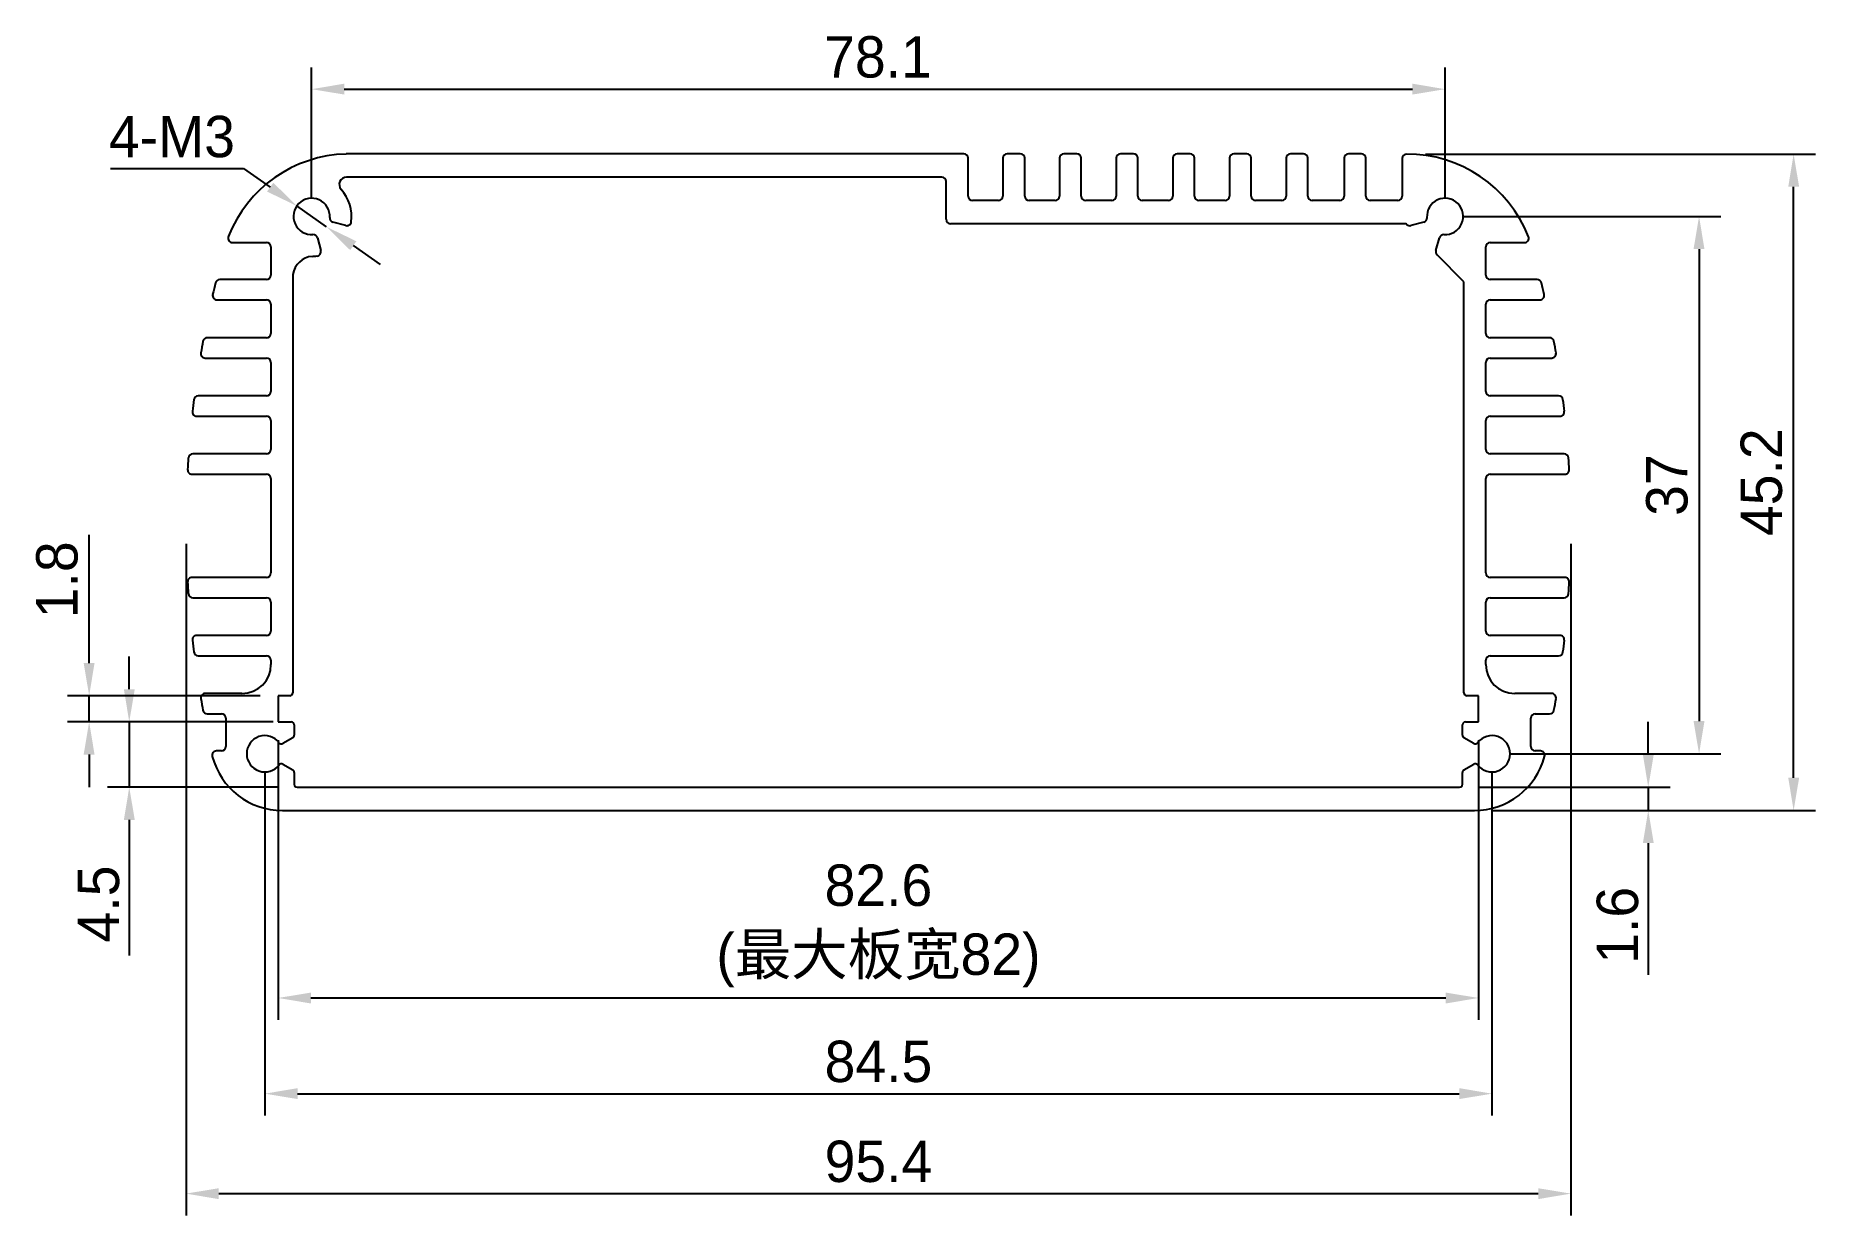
# Model space of a CAD drawing. Header units: millimetres. Extents: x 23730 to 23853, y -3948 to -3867.
import ezdxf

# ---------------------------------------------------------------- set-up
doc = ezdxf.new("R2010")
doc.units = ezdxf.units.MM
doc.header["$LTSCALE"] = 0.5
doc.header["$PDMODE"] = 35
for name, color, linetype, lineweight in [('3标注', 30, 'Continuous', 9), ('标注线', 7, 'Continuous', 13), ('粗实线', 7, 'Continuous', 25)]:
    doc.layers.add(name, color=color, linetype=linetype, lineweight=lineweight)
doc.styles.get("Standard").update_dxf_attribs({"font": ''})
doc.styles.get('Standard').set_extended_font_data('思源黑体 Normal')
doc.dimstyles.new('1比1 文字2.85', dxfattribs={"dimtxt": 2.85, "dimasz": 2.25, "dimexe": 1.5, "dimexo": 1.25, "dimgap": 0.7, "dimtad": 1, "dimdec": 1, "dimdsep": 46, "dimtxsty": 'Standard', "dimcen": 1.8, "dimadec": 0, "dimazin": 0, "dimtfac": 1, "dimtdec": 1, "dimtmove": 0, "dimatfit": 3, "dimfxl": 1, "dimarcsym": 0})
doc.dimstyles.new('1比1 文字2.85直径', dxfattribs={"dimtxt": 2.85, "dimasz": 2.25, "dimexe": 1.5, "dimexo": 1.25, "dimgap": 0.7, "dimtad": 1, "dimtih": 1, "dimtoh": 1, "dimdec": 1, "dimdsep": 46, "dimtxsty": 'Standard', "dimcen": 1.8, "dimadec": 0, "dimazin": 0, "dimtfac": 1, "dimtdec": 1, "dimtmove": 0, "dimatfit": 3, "dimfxl": 1, "dimarcsym": 0})

# ---------------------------------------------------------------- blocks, each defined once
blk = doc.blocks.new('*D81')
at = {"layer": 'Defpoints', "color": 0, "ltscale": 0.1}
for p in [(23828.21, -3918.42), (23829.23, -3920.02), (23841.2, -3920.02)]:
    blk.add_point(p, dxfattribs=at)
at = {"layer": '标注线', "color": 0, "lineweight": -2, "ltscale": 0.1}
for p, q in [((23841.2, -3916.17), (23841.2, -3913.92)), ((23829.46, -3918.42), (23842.7, -3918.42)), ((23841.2, -3918.42), (23841.2, -3920.02)), ((23830.48, -3920.02), (23842.7, -3920.02)), ((23841.2, -3922.27), (23841.2, -3931.33))]:
    blk.add_line(p, q, dxfattribs=at)
at = {"layer": '标注线', "color": 0, "ltscale": 0.1}
for points in [[(23840.83, -3916.17), (23841.58, -3916.17), (23841.2, -3918.42)], [(23840.83, -3922.27), (23841.58, -3922.27), (23841.2, -3920.02)]]:
    blk.add_solid(points, dxfattribs=at)
at = {"layer": '标注线', "color": 0, "ltscale": 0.1, "insert": (23837.65, -3927.93), "char_height": 2.85, "attachment_point": 2, "rotation": 90}
blk.add_mtext('1.6', dxfattribs=at)
blk = doc.blocks.new('*D82')
at = {"layer": 'Defpoints', "color": 0, "ltscale": 0.1}
for p in [(23745.94, -3916.12), (23830.44, -3916.12), (23830.44, -3939.52)]:
    blk.add_point(p, dxfattribs=at)
at = {"layer": '标注线', "color": 0, "lineweight": -2, "ltscale": 0.1}
for p, q in [((23745.94, -3917.37), (23745.94, -3941.02)), ((23830.44, -3917.37), (23830.44, -3941.02)), ((23748.19, -3939.52), (23828.19, -3939.52))]:
    blk.add_line(p, q, dxfattribs=at)
at = {"layer": '标注线', "color": 0, "ltscale": 0.1}
for points in [[(23748.19, -3939.14), (23748.19, -3939.89), (23745.94, -3939.52)], [(23828.19, -3939.14), (23828.19, -3939.89), (23830.44, -3939.52)]]:
    blk.add_solid(points, dxfattribs=at)
at = {"layer": '标注线', "color": 0, "ltscale": 0.1, "insert": (23788.19, -3935.87), "char_height": 2.85, "attachment_point": 2}
blk.add_mtext('84.5', dxfattribs=at)
blk = doc.blocks.new('*D83')
at = {"layer": '3标注', "color": 0, "lineweight": -2, "ltscale": 0.1}
for p, q in [((23746.86, -3915.17), (23746.86, -3934.43)), ((23829.51, -3915.17), (23829.51, -3934.43)), ((23749.11, -3932.93), (23827.26, -3932.93))]:
    blk.add_line(p, q, dxfattribs=at)
at = {"layer": '3标注', "color": 0, "ltscale": 0.1}
for points in [[(23749.11, -3932.56), (23749.11, -3933.31), (23746.86, -3932.93)], [(23827.26, -3932.56), (23827.26, -3933.31), (23829.51, -3932.93)]]:
    blk.add_solid(points, dxfattribs=at)
at = {"layer": 'Defpoints', "color": 0, "ltscale": 0.1}
for p in [(23746.86, -3913.92), (23829.51, -3913.92), (23829.51, -3932.93)]:
    blk.add_point(p, dxfattribs=at)
at = {"layer": '3标注', "color": 0, "ltscale": 0.1, "insert": (23788.19, -3923.74), "char_height": 2.85, "attachment_point": 2}
blk.add_mtext('82.6\\P(最大板宽82)', dxfattribs=at)
blk = doc.blocks.new('*D84')
at = {"layer": 'Defpoints', "color": 0, "ltscale": 0.1}
for p in [(23740.51, -3900.42), (23835.87, -3900.42), (23835.87, -3946.4)]:
    blk.add_point(p, dxfattribs=at)
at = {"layer": '标注线', "color": 0, "lineweight": -2, "ltscale": 0.1}
for p, q in [((23740.51, -3901.67), (23740.51, -3947.9)), ((23835.87, -3901.67), (23835.87, -3947.9)), ((23742.76, -3946.4), (23833.62, -3946.4))]:
    blk.add_line(p, q, dxfattribs=at)
at = {"layer": '标注线', "color": 0, "ltscale": 0.1}
for points in [[(23742.76, -3946.03), (23742.76, -3946.78), (23740.51, -3946.4)], [(23833.62, -3946.03), (23833.62, -3946.78), (23835.87, -3946.4)]]:
    blk.add_solid(points, dxfattribs=at)
at = {"layer": '标注线', "color": 0, "ltscale": 0.1, "insert": (23788.19, -3942.75), "char_height": 2.85, "attachment_point": 2}
blk.add_mtext('95.4', dxfattribs=at)
blk = doc.blocks.new('*D85')
at = {"layer": 'Defpoints', "color": 0, "ltscale": 0.1}
for p in [(23827.21, -3879.12), (23830.44, -3916.12), (23844.7, -3916.12)]:
    blk.add_point(p, dxfattribs=at)
at = {"layer": '标注线', "color": 0, "lineweight": -2, "ltscale": 0.1}
for p, q in [((23828.46, -3879.12), (23846.2, -3879.12)), ((23844.7, -3881.37), (23844.7, -3913.87)), ((23831.69, -3916.12), (23846.2, -3916.12))]:
    blk.add_line(p, q, dxfattribs=at)
at = {"layer": '标注线', "color": 0, "ltscale": 0.1}
for points in [[(23844.32, -3881.37), (23845.07, -3881.37), (23844.7, -3879.12)], [(23844.32, -3913.87), (23845.07, -3913.87), (23844.7, -3916.12)]]:
    blk.add_solid(points, dxfattribs=at)
at = {"layer": '标注线', "color": 0, "ltscale": 0.1, "insert": (23841.05, -3897.62), "char_height": 2.85, "attachment_point": 2, "rotation": 90}
blk.add_mtext('37', dxfattribs=at)
blk = doc.blocks.new('*D86')
at = {"layer": 'Defpoints', "color": 0, "ltscale": 0.1}
for p in [(23824.61, -3874.83), (23851.21, -3874.83), (23829.23, -3920.02)]:
    blk.add_point(p, dxfattribs=at)
at = {"layer": '标注线', "color": 0, "lineweight": -2, "ltscale": 0.1}
for p, q in [((23825.86, -3874.83), (23852.71, -3874.83)), ((23851.21, -3917.77), (23851.21, -3877.08)), ((23830.48, -3920.02), (23852.71, -3920.02))]:
    blk.add_line(p, q, dxfattribs=at)
at = {"layer": '标注线', "color": 0, "ltscale": 0.1}
for points in [[(23850.84, -3877.08), (23851.59, -3877.08), (23851.21, -3874.83)], [(23850.84, -3917.77), (23851.59, -3917.77), (23851.21, -3920.02)]]:
    blk.add_solid(points, dxfattribs=at)
at = {"layer": '标注线', "color": 0, "ltscale": 0.1, "insert": (23847.56, -3897.42), "char_height": 2.85, "attachment_point": 2, "rotation": 90}
blk.add_mtext('45.2', dxfattribs=at)
blk = doc.blocks.new('*D87')
at = {"layer": 'Defpoints', "color": 0, "ltscale": 0.1}
for p in [(23746.86, -3912.12), (23733.84, -3913.92), (23746.86, -3913.92)]:
    blk.add_point(p, dxfattribs=at)
at = {"layer": '标注线', "color": 0, "lineweight": -2, "ltscale": 0.1}
for p, q in [((23733.84, -3909.87), (23733.84, -3901.04)), ((23745.61, -3912.12), (23732.34, -3912.12)), ((23733.84, -3913.92), (23733.84, -3912.12)), ((23745.61, -3913.92), (23732.34, -3913.92)), ((23733.84, -3916.17), (23733.84, -3918.42))]:
    blk.add_line(p, q, dxfattribs=at)
at = {"layer": '标注线', "color": 0, "ltscale": 0.1}
for points in [[(23733.46, -3909.87), (23734.21, -3909.87), (23733.84, -3912.12)], [(23733.46, -3916.17), (23734.21, -3916.17), (23733.84, -3913.92)]]:
    blk.add_solid(points, dxfattribs=at)
at = {"layer": '标注线', "color": 0, "ltscale": 0.1, "insert": (23730.19, -3904.14), "char_height": 2.85, "attachment_point": 2, "rotation": 90}
blk.add_mtext('1.8', dxfattribs=at)
blk = doc.blocks.new('*D88')
at = {"layer": 'Defpoints', "color": 0, "ltscale": 0.1}
for p in [(23747.76, -3913.92), (23736.6, -3918.42), (23748.16, -3918.42)]:
    blk.add_point(p, dxfattribs=at)
at = {"layer": '标注线', "color": 0, "lineweight": -2, "ltscale": 0.1}
for p, q in [((23736.6, -3911.67), (23736.6, -3909.42)), ((23746.51, -3913.92), (23735.1, -3913.92)), ((23736.6, -3913.92), (23736.6, -3918.42)), ((23746.91, -3918.42), (23735.1, -3918.42)), ((23736.6, -3920.67), (23736.6, -3930))]:
    blk.add_line(p, q, dxfattribs=at)
at = {"layer": '标注线', "color": 0, "ltscale": 0.1}
for points in [[(23736.23, -3911.67), (23736.98, -3911.67), (23736.6, -3913.92)], [(23736.23, -3920.67), (23736.98, -3920.67), (23736.6, -3918.42)]]:
    blk.add_solid(points, dxfattribs=at)
at = {"layer": '标注线', "color": 0, "ltscale": 0.1, "insert": (23733.05, -3926.46), "char_height": 2.85, "attachment_point": 2, "rotation": 90}
blk.add_mtext('4.5', dxfattribs=at)
blk = doc.blocks.new('*D89')
at = {"layer": 'Defpoints', "color": 0, "ltscale": 0.1}
for p in [(23827.21, -3870.36), (23749.16, -3879.12), (23827.21, -3879.12)]:
    blk.add_point(p, dxfattribs=at)
at = {"layer": '标注线', "color": 0, "lineweight": -2, "ltscale": 0.1}
for p, q in [((23749.16, -3877.87), (23749.16, -3868.86)), ((23827.21, -3877.87), (23827.21, -3868.86)), ((23751.41, -3870.36), (23824.96, -3870.36))]:
    blk.add_line(p, q, dxfattribs=at)
at = {"layer": '标注线', "color": 0, "ltscale": 0.1}
for points in [[(23751.41, -3869.98), (23751.41, -3870.73), (23749.16, -3870.36)], [(23824.96, -3869.98), (23824.96, -3870.73), (23827.21, -3870.36)]]:
    blk.add_solid(points, dxfattribs=at)
at = {"layer": '标注线', "color": 0, "ltscale": 0.1, "insert": (23788.16, -3866.71), "char_height": 2.85, "attachment_point": 2}
blk.add_mtext('78.1', dxfattribs=at)
blk = doc.blocks.new('*D90')
at = {"layer": 'Defpoints', "color": 0, "ltscale": 0.1}
for p in [(23748.14, -3878.4), (23750.19, -3879.84)]:
    blk.add_point(p, dxfattribs=at)
at = {"layer": '标注线', "color": 0, "lineweight": -2, "ltscale": 0.1}
for p, q in [((23735.32, -3875.81), (23744.46, -3875.81)), ((23744.46, -3875.81), (23746.3, -3877.11)), ((23750.19, -3879.84), (23748.14, -3878.4)), ((23752.03, -3881.13), (23753.87, -3882.43))]:
    blk.add_line(p, q, dxfattribs=at)
at = {"layer": '标注线', "color": 0, "ltscale": 0.1}
for points in [[(23746.52, -3876.8), (23746.09, -3877.41), (23748.14, -3878.4)], [(23752.24, -3880.83), (23751.81, -3881.44), (23750.19, -3879.84)]]:
    blk.add_solid(points, dxfattribs=at)
at = {"layer": '标注线', "color": 0, "ltscale": 0.1, "insert": (23739.54, -3873.64), "char_height": 2.85, "attachment_point": 5}
blk.add_mtext('4-M3', dxfattribs=at)

msp = doc.modelspace()

# ---------------------------------------------------------------- linework, layer by layer
at = {"layer": '粗实线'}
for p, q in [((23794.06, -3874.82), (23751.54, -3874.82)), ((23794.36, -3877.72), (23794.36, -3875.12)), ((23796.76, -3875.12), (23796.76, -3877.72)), ((23797.96, -3874.82), (23797.06, -3874.82)), ((23798.26, -3877.72), (23798.26, -3875.12)), ((23800.66, -3875.12), (23800.66, -3877.72)), ((23801.86, -3874.82), (23800.96, -3874.82)), ((23802.16, -3877.72), (23802.16, -3875.12)), ((23804.56, -3875.12), (23804.56, -3877.72)), ((23805.76, -3874.82), (23804.86, -3874.82)), ((23806.06, -3877.72), (23806.06, -3875.12)), ((23808.46, -3875.12), (23808.46, -3877.72)), ((23809.66, -3874.82), (23808.76, -3874.82)), ((23809.96, -3877.72), (23809.96, -3875.12)), ((23812.36, -3875.12), (23812.36, -3877.72)), ((23813.56, -3874.82), (23812.66, -3874.82)), ((23813.86, -3877.72), (23813.86, -3875.12)), ((23816.26, -3875.12), (23816.26, -3877.72)), ((23817.46, -3874.82), (23816.56, -3874.82)), ((23817.76, -3877.72), (23817.76, -3875.12)), ((23820.26, -3875.12), (23820.26, -3877.72)), ((23821.46, -3874.82), (23820.56, -3874.82)), ((23821.76, -3877.72), (23821.76, -3875.12)), ((23824.26, -3875.13), (23824.26, -3877.72)), ((23792.56, -3876.42), (23751.56, -3876.42)), ((23792.86, -3879.32), (23792.86, -3876.72)), ((23796.46, -3878.02), (23794.66, -3878.02)), ((23800.36, -3878.02), (23798.56, -3878.02)), ((23804.26, -3878.02), (23802.46, -3878.02)), ((23808.16, -3878.02), (23806.36, -3878.02)), ((23812.06, -3878.02), (23810.26, -3878.02)), ((23815.96, -3878.02), (23814.16, -3878.02)), ((23819.96, -3878.02), (23818.06, -3878.02)), ((23823.96, -3878.02), (23822.06, -3878.02)), ((23751.51, -3879.75), (23750.63, -3879.51)), ((23824.4, -3879.62), (23793.16, -3879.62)), ((23825.75, -3879.51), (23824.86, -3879.75)), ((23743.71, -3880.92), (23746.06, -3880.92)), ((23746.36, -3881.22), (23746.36, -3883.17)), ((23749.56, -3880.59), (23749.79, -3881.47)), ((23826.58, -3881.47), (23826.82, -3880.59)), ((23830.01, -3883.17), (23830.01, -3881.22)), ((23830.31, -3880.92), (23832.67, -3880.92)), ((23828.51, -3883.62), (23826.66, -3881.76)), ((23746.06, -3883.47), (23742.83, -3883.47)), ((23747.86, -3883.12), (23747.86, -3911.92)), ((23828.51, -3911.92), (23828.51, -3883.62)), ((23833.55, -3883.47), (23830.31, -3883.47)), ((23742.64, -3884.87), (23746.06, -3884.87)), ((23830.31, -3884.87), (23833.74, -3884.87)), ((23746.36, -3885.17), (23746.36, -3887.17)), ((23830.01, -3887.17), (23830.01, -3885.17)), ((23746.06, -3887.47), (23741.97, -3887.47)), ((23834.41, -3887.47), (23830.31, -3887.47)), ((23741.83, -3888.87), (23746.06, -3888.87)), ((23746.36, -3889.17), (23746.36, -3891.17)), ((23830.01, -3891.17), (23830.01, -3889.17)), ((23830.31, -3888.87), (23834.55, -3888.87)), ((23746.06, -3891.47), (23741.35, -3891.47)), ((23835.03, -3891.47), (23830.31, -3891.47)), ((23741.25, -3892.87), (23746.06, -3892.87)), ((23746.36, -3893.17), (23746.36, -3895.17)), ((23830.01, -3895.17), (23830.01, -3893.17)), ((23830.31, -3892.87), (23835.12, -3892.87)), ((23746.06, -3895.47), (23740.97, -3895.47)), ((23835.41, -3895.47), (23830.31, -3895.47)), ((23740.92, -3896.87), (23746.06, -3896.87)), ((23746.36, -3897.17), (23746.36, -3903.67)), ((23830.01, -3903.67), (23830.01, -3897.17)), ((23830.31, -3896.87), (23835.46, -3896.87)), ((23746.06, -3903.97), (23740.92, -3903.97)), ((23835.46, -3903.97), (23830.31, -3903.97)), ((23740.97, -3905.37), (23746.06, -3905.37)), ((23746.36, -3905.67), (23746.36, -3907.67)), ((23830.01, -3907.67), (23830.01, -3905.67)), ((23830.31, -3905.37), (23835.41, -3905.37)), ((23746.06, -3907.97), (23741.25, -3907.97)), ((23835.12, -3907.97), (23830.31, -3907.97)), ((23741.35, -3909.37), (23746.06, -3909.37)), ((23830.31, -3909.37), (23835.03, -3909.37)), ((23746.36, -3909.67), (23746.36, -3909.97)), ((23830.01, -3909.97), (23830.01, -3909.67)), ((23744.36, -3911.97), (23741.83, -3911.97)), ((23834.55, -3911.97), (23832.01, -3911.97)), ((23747.66, -3912.12), (23746.86, -3912.12)), ((23746.86, -3912.12), (23746.86, -3913.92)), ((23829.51, -3912.12), (23828.71, -3912.12)), ((23829.51, -3913.92), (23829.51, -3912.12)), ((23741.97, -3913.37), (23742.96, -3913.37)), ((23743.26, -3913.67), (23743.26, -3915.62)), ((23746.86, -3913.92), (23747.76, -3913.92)), ((23747.96, -3914.12), (23747.96, -3914.84)), ((23828.41, -3914.84), (23828.41, -3914.12)), ((23828.61, -3913.92), (23829.51, -3913.92)), ((23833.11, -3915.62), (23833.11, -3913.67)), ((23833.41, -3913.37), (23834.41, -3913.37)), ((23747.86, -3915.01), (23747.18, -3915.4)), ((23829.2, -3915.4), (23828.51, -3915.01)), ((23742.96, -3915.92), (23742.61, -3915.92)), ((23747.18, -3916.84), (23747.86, -3917.23)), ((23828.51, -3917.23), (23829.2, -3916.84)), ((23833.77, -3915.92), (23833.41, -3915.92)), ((23747.96, -3917.4), (23747.96, -3918.22)), ((23828.41, -3918.22), (23828.41, -3917.4)), ((23748.16, -3918.42), (23828.21, -3918.42)), ((23747.15, -3920.02), (23829.23, -3920.02))]:
    msp.add_line(p, q, dxfattribs=at)
for centre, radius, start, end in [((23751.78, -3883.8), 8.98, 91.5299, 158.542), ((23794.06, -3875.12), 0.3, 0, 90), ((23797.06, -3875.12), 0.3, 90, 180), ((23797.96, -3875.12), 0.3, 0, 90), ((23800.96, -3875.12), 0.3, 90, 180), ((23801.86, -3875.12), 0.3, 0, 90), ((23804.86, -3875.12), 0.3, 90, 180), ((23805.76, -3875.12), 0.3, 0, 90), ((23808.76, -3875.12), 0.3, 90, 180), ((23809.66, -3875.12), 0.3, 0, 90), ((23812.66, -3875.12), 0.3, 90, 180), ((23813.56, -3875.12), 0.3, 0, 90), ((23816.56, -3875.12), 0.3, 90, 180), ((23817.46, -3875.12), 0.3, 0, 90), ((23820.56, -3875.12), 0.3, 90, 180), ((23821.46, -3875.12), 0.3, 0, 90), ((23824.56, -3875.13), 0.3, 91.8603, 180), ((23824.61, -3883.79), 8.96, 21.445, 90.3547), ((23751.56, -3876.92), 0.5, 90, 222.6037), ((23792.56, -3876.72), 0.3, 0, 90), ((23749.16, -3879.12), 2.75, 352.0335, 42.6037), ((23794.66, -3877.72), 0.3, 180, 270), ((23796.46, -3877.72), 0.3, 270, 0), ((23798.56, -3877.72), 0.3, 180, 270), ((23800.36, -3877.72), 0.3, 270, 0), ((23802.46, -3877.72), 0.3, 180, 270), ((23804.26, -3877.72), 0.3, 270, 0), ((23806.36, -3877.72), 0.3, 180, 270), ((23808.16, -3877.72), 0.3, 270, 0), ((23810.26, -3877.72), 0.3, 180, 270), ((23812.06, -3877.72), 0.3, 270, 0), ((23814.16, -3877.72), 0.3, 180, 270), ((23815.96, -3877.72), 0.3, 270, 0), ((23818.06, -3877.72), 0.3, 180, 270), ((23819.96, -3877.72), 0.3, 270, 0), ((23822.06, -3877.72), 0.3, 180, 270), ((23823.96, -3877.72), 0.3, 270, 0), ((23749.16, -3879.12), 1.25, 356.1599, 273.8401), ((23827.21, -3879.12), 1.25, 266.1599, 183.8401), ((23750.71, -3879.22), 0.3, 176.1599, 255), ((23751.59, -3879.46), 0.3, 255, 352.0335), ((23793.16, -3879.32), 0.3, 180, 270), ((23824.4, -3879.92), 0.3, 49.8779, 90), ((23824.78, -3879.46), 0.3, 229.8779, 285), ((23825.67, -3879.22), 0.3, 285, 3.8401), ((23743.71, -3880.62), 0.3, 159.1199, 270), ((23746.06, -3881.22), 0.3, 0, 90), ((23749.27, -3880.67), 0.3, 15, 93.8401), ((23827.11, -3880.67), 0.3, 86.1599, 165), ((23830.31, -3881.22), 0.3, 90, 180), ((23832.67, -3880.62), 0.3, 270, 20.8801), ((23749.3, -3883.31), 1.44, 93.8379, 172.4178), ((23749.16, -3879.12), 2.75, 270.7162, 277.9665), ((23749.5, -3881.55), 0.3, 277.9665, 15), ((23826.87, -3881.55), 0.3, 165, 225), ((23810.51, -3900.42), 70, 166.1795, 166.8558), ((23742.83, -3883.77), 0.3, 90, 166.1795), ((23746.06, -3883.17), 0.3, 270, 0), ((23830.31, -3883.17), 0.3, 180, 270), ((23833.55, -3883.77), 0.3, 13.8205, 90), ((23765.87, -3900.42), 70, 13.1442, 13.8205), ((23742.64, -3884.57), 0.3, 166.8558, 270), ((23746.06, -3885.17), 0.3, 0, 90), ((23830.31, -3885.17), 0.3, 90, 180), ((23833.74, -3884.57), 0.3, 270, 13.1442), ((23741.97, -3887.77), 0.3, 90, 169.5433), ((23746.06, -3887.17), 0.3, 270, 0), ((23830.31, -3887.17), 0.3, 180, 270), ((23834.41, -3887.77), 0.3, 10.4567, 90), ((23810.51, -3900.42), 70, 169.5433, 170.2113), ((23741.83, -3888.57), 0.3, 170.2113, 270), ((23834.55, -3888.57), 0.3, 270, 9.7887), ((23765.87, -3900.42), 70, 9.7887, 10.4567), ((23746.06, -3889.17), 0.3, 0, 90), ((23830.31, -3889.17), 0.3, 90, 180), ((23746.06, -3891.17), 0.3, 270, 0), ((23830.31, -3891.17), 0.3, 180, 270), ((23810.51, -3900.42), 70, 172.871, 173.5333), ((23741.35, -3891.77), 0.3, 90, 172.871), ((23835.03, -3891.77), 0.3, 7.129, 90), ((23765.87, -3900.42), 70, 6.4667, 7.129), ((23741.25, -3892.57), 0.3, 173.5333, 270), ((23746.06, -3893.17), 0.3, 0, 90), ((23830.31, -3893.17), 0.3, 90, 180), ((23835.12, -3892.57), 0.3, 270, 6.4667), ((23810.51, -3900.42), 70, 176.1747, 176.8336), ((23740.97, -3895.77), 0.3, 90, 176.1747), ((23746.06, -3895.17), 0.3, 270, 0), ((23830.31, -3895.17), 0.3, 180, 270), ((23835.41, -3895.77), 0.3, 3.8253, 90), ((23765.87, -3900.42), 70, 3.1664, 3.8253), ((23740.92, -3896.57), 0.3, 176.8336, 270), ((23746.06, -3897.17), 0.3, 0, 90), ((23830.31, -3897.17), 0.3, 90, 180), ((23835.46, -3896.57), 0.3, 270, 3.1664), ((23740.92, -3904.27), 0.3, 90, 183.1664), ((23810.51, -3900.42), 70, 183.1664, 183.8253), ((23746.06, -3903.67), 0.3, 270, 0), ((23830.31, -3903.67), 0.3, 180, 270), ((23835.46, -3904.27), 0.3, 356.8336, 90), ((23765.87, -3900.42), 70, 356.1747, 356.8336), ((23740.97, -3905.07), 0.3, 183.8253, 270), ((23746.06, -3905.67), 0.3, 0, 90), ((23830.31, -3905.67), 0.3, 90, 180), ((23835.41, -3905.07), 0.3, 270, 356.1747), ((23741.25, -3908.27), 0.3, 90, 186.4667), ((23810.51, -3900.42), 70, 186.4667, 187.129), ((23746.06, -3907.67), 0.3, 270, 0), ((23830.31, -3907.67), 0.3, 180, 270), ((23835.12, -3908.27), 0.3, 353.5333, 90), ((23765.87, -3900.42), 70, 352.871, 353.5333), ((23741.35, -3909.07), 0.3, 187.129, 270), ((23746.06, -3909.67), 0.3, 0, 90), ((23830.31, -3909.67), 0.3, 90, 180), ((23835.03, -3909.07), 0.3, 270, 352.871), ((23744.36, -3909.97), 2, 270, 0), ((23832.01, -3909.97), 2, 180, 270), ((23741.83, -3912.27), 0.3, 90, 189.7887), ((23747.66, -3911.92), 0.2, 270, 0), ((23828.71, -3911.92), 0.2, 180, 270), ((23834.55, -3912.27), 0.3, 350.2113, 90), ((23810.51, -3900.42), 70, 189.7887, 190.4567), ((23741.97, -3913.07), 0.3, 190.4567, 270), ((23834.41, -3913.07), 0.3, 270, 349.5433), ((23765.87, -3900.42), 70, 349.5433, 350.2113), ((23742.96, -3913.67), 0.3, 0, 90), ((23747.76, -3914.12), 0.2, 0, 90), ((23828.61, -3914.12), 0.2, 90, 180), ((23833.41, -3913.67), 0.3, 90, 180), ((23742.96, -3915.62), 0.3, 270, 0), ((23745.94, -3916.12), 1.25, 37.9281, 322.0719), ((23747.08, -3915.23), 0.2, 217.9281, 300), ((23747.76, -3914.84), 0.2, 300, 0), ((23828.61, -3914.84), 0.2, 180, 240), ((23829.3, -3915.23), 0.2, 240, 322.0719), ((23830.44, -3916.12), 1.25, 217.9281, 142.0719), ((23833.41, -3915.62), 0.3, 180, 270), ((23742.61, -3916.22), 0.3, 90, 194.7925), ((23747.15, -3915.02), 5, 194.7925, 270), ((23747.08, -3917.01), 0.2, 60, 142.0719), ((23829.3, -3917.01), 0.2, 37.9281, 120), ((23829.23, -3915.02), 5, 270, 345.2075), ((23833.77, -3916.22), 0.3, 345.2075, 90), ((23747.76, -3917.4), 0.2, 0, 60), ((23748.16, -3918.22), 0.2, 180, 270), ((23828.21, -3918.22), 0.2, 270, 0), ((23828.61, -3917.4), 0.2, 120, 180)]:
    msp.add_arc(centre, radius, start, end, dxfattribs=at)

# ---------------------------------------------------------------- dimensions: what is measured, and where the dimension line sits
at = {"layer": '3标注', "ltscale": 0.1}
dim = msp.add_linear_dim(base=(23829.51467494, -3932.93144236), p1=(23746.86467495, -3913.91964886), p2=(23829.51467494, -3913.91964886), text='<>\\P(最大板宽82)', dimstyle='1比1 文字2.85', dxfattribs=at)
dim.commit()
dim.dimension.update_dxf_attribs({"geometry": '*D83', "text_midpoint": (23788.18967495, -3932.93144236), "dimtype": 160})
at = {"layer": '标注线', "ltscale": 0.1}
for base, p1, p2, picture, middle in [((23827.21467495, -3870.35649996), (23749.16467494, -3879.11964886), (23827.21467495, -3879.11964886), '*D89', (23788.15890791, -3870.35649996)), ((23835.87, -3946.4), (23740.51, -3900.42), (23835.87, -3900.42), '*D84', (23788.19, -3946.4)), ((23830.44, -3939.52), (23745.94, -3916.12), (23830.44, -3916.12), '*D82', (23788.19, -3939.52))]:
    dim = msp.add_linear_dim(base=base, p1=p1, p2=p2, dimstyle='1比1 文字2.85', dxfattribs=at)
    dim.commit()
    dim.dimension.update_dxf_attribs({"geometry": picture, "text_midpoint": middle, "dimtype": 160})
dim = msp.add_diameter_dim_2p(p1=(23750.19, -3879.84), p2=(23748.14, -3878.4), text='4-M3', dimstyle='1比1 文字2.85直径', dxfattribs=at)
dim.commit()
dim.dimension.update_dxf_attribs({"geometry": '*D90', "text_midpoint": (23739.54, -3873.64)})
for base, p1, p2, picture, middle in [((23851.21, -3874.83), (23829.23, -3920.02), (23824.61, -3874.83), '*D86', (23851.21, -3897.42)), ((23844.7, -3916.12), (23827.21, -3879.12), (23830.44, -3916.12), '*D85', (23844.7, -3897.62)), ((23733.84, -3913.92), (23746.86, -3912.12), (23746.86, -3913.92), '*D87', (23733.84, -3904.14)), ((23736.6, -3918.42), (23747.76, -3913.92), (23748.16, -3918.42), '*D88', (23736.6, -3926.46)), ((23841.2, -3920.02), (23828.21, -3918.42), (23829.23, -3920.02), '*D81', (23841.2, -3927.93))]:
    dim = msp.add_linear_dim(base=base, p1=p1, p2=p2, angle=90, dimstyle='1比1 文字2.85', dxfattribs=at)
    dim.commit()
    dim.dimension.update_dxf_attribs({"geometry": picture, "text_midpoint": middle, "dimtype": 160})

doc.saveas('drawing.dxf')
